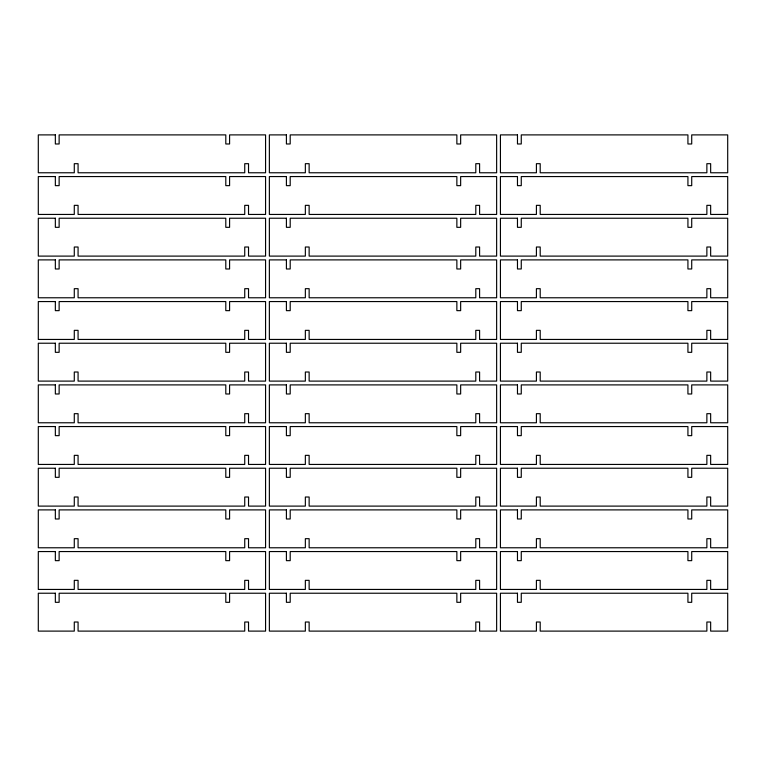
<?xml version="1.0" encoding="UTF-8"?>
<svg xmlns="http://www.w3.org/2000/svg" width="766" height="766" viewBox="0 0 766 766"><rect width="100%" height="100%" fill="white"/><g stroke="black" fill="none" stroke-linecap="round" stroke-linejoin="round"><path stroke-width="1.15" d="M55.343 134.893L38.3 134.893L38.3 172.771L74.283 172.771L74.283 163.685L78.075 163.685L78.075 172.771L244.737 172.771L244.737 163.685L248.529 163.685L248.529 172.771L265.572 172.771L265.572 134.893L229.589 134.893L229.589 143.979L225.798 143.979L225.798 134.893L59.135 134.893L59.135 143.979L55.343 143.979L55.343 134.893M286.407 134.893L269.364 134.893L269.364 172.771L305.347 172.771L305.347 163.685L309.138 163.685L309.138 172.771L475.801 172.771L475.801 163.685L479.593 163.685L479.593 172.771L496.636 172.771L496.636 134.893L460.653 134.893L460.653 143.979L456.862 143.979L456.862 134.893L290.199 134.893L290.199 143.979L286.407 143.979L286.407 134.893M517.471 134.893L500.428 134.893L500.428 172.771L536.411 172.771L536.411 163.685L540.202 163.685L540.202 172.771L706.865 172.771L706.865 163.685L710.657 163.685L710.657 172.771L727.7 172.771L727.7 134.893L691.717 134.893L691.717 143.979L687.925 143.979L687.925 134.893L521.263 134.893L521.263 143.979L517.471 143.979L517.471 134.893M55.343 176.563L38.3 176.563L38.3 214.442L74.283 214.442L74.283 205.345L78.075 205.345L78.075 214.442L244.737 214.442L244.737 205.345L248.529 205.345L248.529 214.442L265.572 214.442L265.572 176.563L229.589 176.563L229.589 185.65L225.798 185.65L225.798 176.563L59.135 176.563L59.135 185.65L55.343 185.65L55.343 176.563M286.407 176.563L269.364 176.563L269.364 214.442L305.347 214.442L305.347 205.345L309.138 205.345L309.138 214.442L475.801 214.442L475.801 205.345L479.593 205.345L479.593 214.442L496.636 214.442L496.636 176.563L460.653 176.563L460.653 185.65L456.862 185.65L456.862 176.563L290.199 176.563L290.199 185.65L286.407 185.65L286.407 176.563M517.471 176.563L500.428 176.563L500.428 214.442L536.411 214.442L536.411 205.345L540.202 205.345L540.202 214.442L706.865 214.442L706.865 205.345L710.657 205.345L710.657 214.442L727.7 214.442L727.7 176.563L691.717 176.563L691.717 185.65L687.925 185.65L687.925 176.563L521.263 176.563L521.263 185.65L517.471 185.65L517.471 176.563M55.343 218.224L38.3 218.224L38.3 256.103L74.283 256.103L74.283 247.016L78.075 247.016L78.075 256.103L244.737 256.103L244.737 247.016L248.529 247.016L248.529 256.103L265.572 256.103L265.572 218.224L229.589 218.224L229.589 227.32L225.798 227.32L225.798 218.224L59.135 218.224L59.135 227.32L55.343 227.32L55.343 218.224M286.407 218.224L269.364 218.224L269.364 256.103L305.347 256.103L305.347 247.016L309.138 247.016L309.138 256.103L475.801 256.103L475.801 247.016L479.593 247.016L479.593 256.103L496.636 256.103L496.636 218.224L460.653 218.224L460.653 227.32L456.862 227.32L456.862 218.224L290.199 218.224L290.199 227.32L286.407 227.32L286.407 218.224M517.471 218.224L500.428 218.224L500.428 256.103L536.411 256.103L536.411 247.016L540.202 247.016L540.202 256.103L706.865 256.103L706.865 247.016L710.657 247.016L710.657 256.103L727.7 256.103L727.7 218.224L691.717 218.224L691.717 227.32L687.925 227.32L687.925 218.224L521.263 218.224L521.263 227.32L517.471 227.32L517.471 218.224M55.343 259.894L38.3 259.894L38.3 297.773L74.283 297.773L74.283 288.677L78.075 288.677L78.075 297.773L244.737 297.773L244.737 288.677L248.529 288.677L248.529 297.773L265.572 297.773L265.572 259.894L229.589 259.894L229.589 268.981L225.798 268.981L225.798 259.894L59.135 259.894L59.135 268.981L55.343 268.981L55.343 259.894M286.407 259.894L269.364 259.894L269.364 297.773L305.347 297.773L305.347 288.677L309.138 288.677L309.138 297.773L475.801 297.773L475.801 288.677L479.593 288.677L479.593 297.773L496.636 297.773L496.636 259.894L460.653 259.894L460.653 268.981L456.862 268.981L456.862 259.894L290.199 259.894L290.199 268.981L286.407 268.981L286.407 259.894M517.471 259.894L500.428 259.894L500.428 297.773L536.411 297.773L536.411 288.677L540.202 288.677L540.202 297.773L706.865 297.773L706.865 288.677L710.657 288.677L710.657 297.773L727.7 297.773L727.7 259.894L691.717 259.894L691.717 268.981L687.925 268.981L687.925 259.894L521.263 259.894L521.263 268.981L517.471 268.981L517.471 259.894M55.343 301.565L38.3 301.565L38.3 339.443L74.283 339.443L74.283 330.347L78.075 330.347L78.075 339.443L244.737 339.443L244.737 330.347L248.529 330.347L248.529 339.443L265.572 339.443L265.572 301.565L229.589 301.565L229.589 310.651L225.798 310.651L225.798 301.565L59.135 301.565L59.135 310.651L55.343 310.651L55.343 301.565M286.407 301.565L269.364 301.565L269.364 339.443L305.347 339.443L305.347 330.347L309.138 330.347L309.138 339.443L475.801 339.443L475.801 330.347L479.593 330.347L479.593 339.443L496.636 339.443L496.636 301.565L460.653 301.565L460.653 310.651L456.862 310.651L456.862 301.565L290.199 301.565L290.199 310.651L286.407 310.651L286.407 301.565M517.471 301.565L500.428 301.565L500.428 339.443L536.411 339.443L536.411 330.347L540.202 330.347L540.202 339.443L706.865 339.443L706.865 330.347L710.657 330.347L710.657 339.443L727.7 339.443L727.7 301.565L691.717 301.565L691.717 310.651L687.925 310.651L687.925 301.565L521.263 301.565L521.263 310.651L517.471 310.651L517.471 301.565M55.343 343.225L38.3 343.225L38.3 381.104L74.283 381.104L74.283 372.017L78.075 372.017L78.075 381.104L244.737 381.104L244.737 372.017L248.529 372.017L248.529 381.104L265.572 381.104L265.572 343.225L229.589 343.225L229.589 352.322L225.798 352.322L225.798 343.225L59.135 343.225L59.135 352.322L55.343 352.322L55.343 343.225M286.407 343.225L269.364 343.225L269.364 381.104L305.347 381.104L305.347 372.017L309.138 372.017L309.138 381.104L475.801 381.104L475.801 372.017L479.593 372.017L479.593 381.104L496.636 381.104L496.636 343.225L460.653 343.225L460.653 352.322L456.862 352.322L456.862 343.225L290.199 343.225L290.199 352.322L286.407 352.322L286.407 343.225M517.471 343.225L500.428 343.225L500.428 381.104L536.411 381.104L536.411 372.017L540.202 372.017L540.202 381.104L706.865 381.104L706.865 372.017L710.657 372.017L710.657 381.104L727.7 381.104L727.7 343.225L691.717 343.225L691.717 352.322L687.925 352.322L687.925 343.225L521.263 343.225L521.263 352.322L517.471 352.322L517.471 343.225M55.343 384.896L38.3 384.896L38.3 422.775L74.283 422.775L74.283 413.678L78.075 413.678L78.075 422.775L244.737 422.775L244.737 413.678L248.529 413.678L248.529 422.775L265.572 422.775L265.572 384.896L229.589 384.896L229.589 393.983L225.798 393.983L225.798 384.896L59.135 384.896L59.135 393.983L55.343 393.983L55.343 384.896M286.407 384.896L269.364 384.896L269.364 422.775L305.347 422.775L305.347 413.678L309.138 413.678L309.138 422.775L475.801 422.775L475.801 413.678L479.593 413.678L479.593 422.775L496.636 422.775L496.636 384.896L460.653 384.896L460.653 393.983L456.862 393.983L456.862 384.896L290.199 384.896L290.199 393.983L286.407 393.983L286.407 384.896M517.471 384.896L500.428 384.896L500.428 422.775L536.411 422.775L536.411 413.678L540.202 413.678L540.202 422.775L706.865 422.775L706.865 413.678L710.657 413.678L710.657 422.775L727.7 422.775L727.7 384.896L691.717 384.896L691.717 393.983L687.925 393.983L687.925 384.896L521.263 384.896L521.263 393.983L517.471 393.983L517.471 384.896M55.343 426.557L38.3 426.557L38.3 464.435L74.283 464.435L74.283 455.349L78.075 455.349L78.075 464.435L244.737 464.435L244.737 455.349L248.529 455.349L248.529 464.435L265.572 464.435L265.572 426.557L229.589 426.557L229.589 435.653L225.798 435.653L225.798 426.557L59.135 426.557L59.135 435.653L55.343 435.653L55.343 426.557M286.407 426.557L269.364 426.557L269.364 464.435L305.347 464.435L305.347 455.349L309.138 455.349L309.138 464.435L475.801 464.435L475.801 455.349L479.593 455.349L479.593 464.435L496.636 464.435L496.636 426.557L460.653 426.557L460.653 435.653L456.862 435.653L456.862 426.557L290.199 426.557L290.199 435.653L286.407 435.653L286.407 426.557M517.471 426.557L500.428 426.557L500.428 464.435L536.411 464.435L536.411 455.349L540.202 455.349L540.202 464.435L706.865 464.435L706.865 455.349L710.657 455.349L710.657 464.435L727.7 464.435L727.7 426.557L691.717 426.557L691.717 435.653L687.925 435.653L687.925 426.557L521.263 426.557L521.263 435.653L517.471 435.653L517.471 426.557M55.343 468.227L38.3 468.227L38.3 506.106L74.283 506.106L74.283 497.019L78.075 497.019L78.075 506.106L244.737 506.106L244.737 497.019L248.529 497.019L248.529 506.106L265.572 506.106L265.572 468.227L229.589 468.227L229.589 477.323L225.798 477.323L225.798 468.227L59.135 468.227L59.135 477.323L55.343 477.323L55.343 468.227M286.407 468.227L269.364 468.227L269.364 506.106L305.347 506.106L305.347 497.019L309.138 497.019L309.138 506.106L475.801 506.106L475.801 497.019L479.593 497.019L479.593 506.106L496.636 506.106L496.636 468.227L460.653 468.227L460.653 477.323L456.862 477.323L456.862 468.227L290.199 468.227L290.199 477.323L286.407 477.323L286.407 468.227M517.471 468.227L500.428 468.227L500.428 506.106L536.411 506.106L536.411 497.019L540.202 497.019L540.202 506.106L706.865 506.106L706.865 497.019L710.657 497.019L710.657 506.106L727.7 506.106L727.7 468.227L691.717 468.227L691.717 477.323L687.925 477.323L687.925 468.227L521.263 468.227L521.263 477.323L517.471 477.323L517.471 468.227M55.343 509.897L38.3 509.897L38.3 547.776L74.283 547.776L74.283 538.68L78.075 538.68L78.075 547.776L244.737 547.776L244.737 538.68L248.529 538.68L248.529 547.776L265.572 547.776L265.572 509.897L229.589 509.897L229.589 518.984L225.798 518.984L225.798 509.897L59.135 509.897L59.135 518.984L55.343 518.984L55.343 509.897M286.407 509.897L269.364 509.897L269.364 547.776L305.347 547.776L305.347 538.68L309.138 538.68L309.138 547.776L475.801 547.776L475.801 538.68L479.593 538.68L479.593 547.776L496.636 547.776L496.636 509.897L460.653 509.897L460.653 518.984L456.862 518.984L456.862 509.897L290.199 509.897L290.199 518.984L286.407 518.984L286.407 509.897M517.471 509.897L500.428 509.897L500.428 547.776L536.411 547.776L536.411 538.68L540.202 538.68L540.202 547.776L706.865 547.776L706.865 538.68L710.657 538.68L710.657 547.776L727.7 547.776L727.7 509.897L691.717 509.897L691.717 518.984L687.925 518.984L687.925 509.897L521.263 509.897L521.263 518.984L517.471 518.984L517.471 509.897M55.343 551.558L38.3 551.558L38.3 589.437L74.283 589.437L74.283 580.35L78.075 580.35L78.075 589.437L244.737 589.437L244.737 580.35L248.529 580.35L248.529 589.437L265.572 589.437L265.572 551.558L229.589 551.558L229.589 560.655L225.798 560.655L225.798 551.558L59.135 551.558L59.135 560.655L55.343 560.655L55.343 551.558M286.407 551.558L269.364 551.558L269.364 589.437L305.347 589.437L305.347 580.35L309.138 580.35L309.138 589.437L475.801 589.437L475.801 580.35L479.593 580.35L479.593 589.437L496.636 589.437L496.636 551.558L460.653 551.558L460.653 560.655L456.862 560.655L456.862 551.558L290.199 551.558L290.199 560.655L286.407 560.655L286.407 551.558M517.471 551.558L500.428 551.558L500.428 589.437L536.411 589.437L536.411 580.35L540.202 580.35L540.202 589.437L706.865 589.437L706.865 580.35L710.657 580.35L710.657 589.437L727.7 589.437L727.7 551.558L691.717 551.558L691.717 560.655L687.925 560.655L687.925 551.558L521.263 551.558L521.263 560.655L517.471 560.655L517.471 551.558M55.343 593.229L38.3 593.229L38.3 631.107L74.283 631.107L74.283 622.021L78.075 622.021L78.075 631.107L244.737 631.107L244.737 622.021L248.529 622.021L248.529 631.107L265.572 631.107L265.572 593.229L229.589 593.229L229.589 602.315L225.798 602.315L225.798 593.229L59.135 593.229L59.135 602.315L55.343 602.315L55.343 593.229M286.407 593.229L269.364 593.229L269.364 631.107L305.347 631.107L305.347 622.021L309.138 622.021L309.138 631.107L475.801 631.107L475.801 622.021L479.593 622.021L479.593 631.107L496.636 631.107L496.636 593.229L460.653 593.229L460.653 602.315L456.862 602.315L456.862 593.229L290.199 593.229L290.199 602.315L286.407 602.315L286.407 593.229M517.471 593.229L500.428 593.229L500.428 631.107L536.411 631.107L536.411 622.021L540.202 622.021L540.202 631.107L706.865 631.107L706.865 622.021L710.657 622.021L710.657 631.107L727.7 631.107L727.7 593.229L691.717 593.229L691.717 602.315L687.925 602.315L687.925 593.229L521.263 593.229L521.263 602.315L517.471 602.315L517.471 593.229"/></g></svg>
